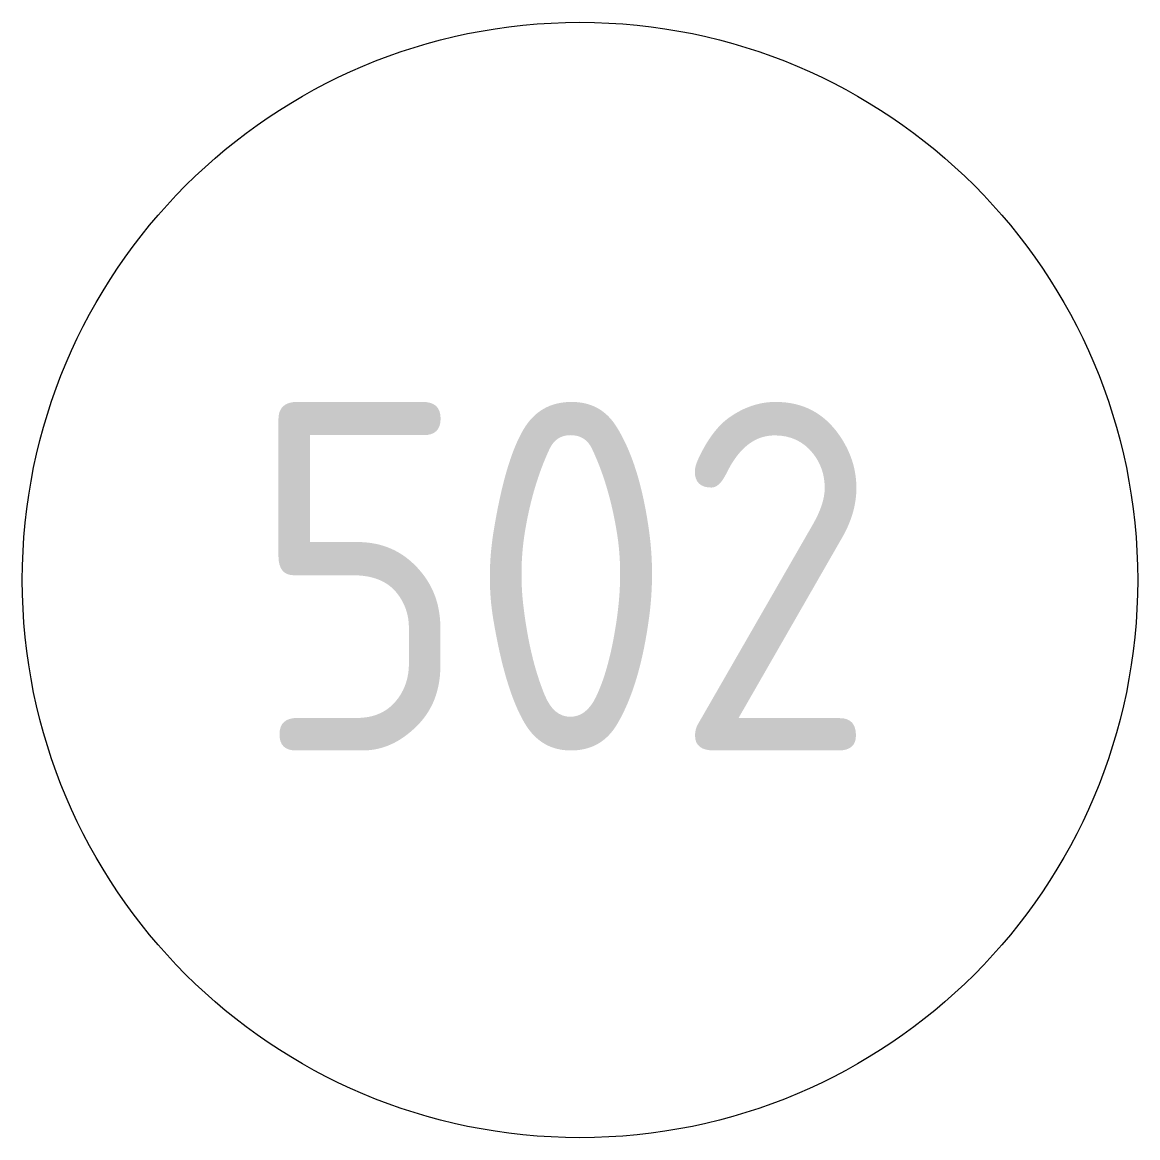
# Model space of a CAD drawing. Header units: millimetres. Extents: x -60946 to 138510, y -262288 to 24501.
# Drawn here: x 46933 to 47733, y -245854 to -245054 of the extents above; entities that cross this region are included whole.
import ezdxf

# ---------------------------------------------------------------- set-up
doc = ezdxf.new("R2010")
doc.units = ezdxf.units.MM
doc.layers.add('Марки помещений', color=7, linetype='Continuous', lineweight=20)
doc.styles.add('GOST Common_2', font='', dxfattribs={"width": 0.9, "height": 250})
doc.styles.get('GOST Common_2').set_extended_font_data('GOST Common')

# ---------------------------------------------------------------- blocks, each defined once
blk = doc.blocks.new('ADSK_Марка_Помещение_ОдноЗначение - Номер-159740-Маркировочный 5-й')
at = {"layer": 'Марки помещений'}
blk.add_circle((0, 0), 4, dxfattribs=at)

msp = doc.modelspace()

# ---------------------------------------------------------------- block references
at = {"layer": 'Марки помещений', "xscale": 99.99999999999993, "yscale": 99.99999999999993, "zscale": 99.99999999999993}
msp.add_blockref('ADSK_Марка_Помещение_ОдноЗначение - Номер-159740-Маркировочный 5-й', (47333.4445, -245453.8539), dxfattribs=at)

# ---------------------------------------------------------------- texts
at = {"layer": 'Марки помещений', "lineweight": 9, "insert": (47097.1873, -245326.1288), "char_height": 250, "width": 584.430187, "attachment_point": 1, "style": 'GOST Common_2'}
msp.add_mtext('502', dxfattribs=at)

doc.saveas('drawing.dxf')
